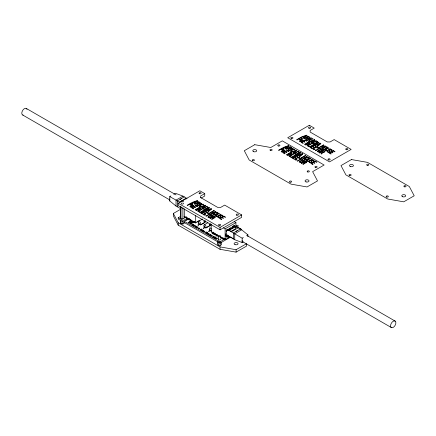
<?xml version="1.0" encoding="UTF-8"?>
<svg xmlns="http://www.w3.org/2000/svg" width="436" height="436" viewBox="0 0 436 436"><rect width="100%" height="100%" fill="white"/><g stroke="black" fill="none" stroke-linecap="round" stroke-linejoin="round"><path stroke-width="0.65" d="M180.826 208.806L176.03 206.037L169.751 200.958L169.751 196.603L170.901 195.938M227.881 229.821L228.17 229.658L227.881 230.617L227.881 229.821L242.16 238.198L242.16 242.547L234.732 239.718L225.734 234.519M247.915 236.606L247.921 234.873L241.642 229.794L234.786 225.837L234.503 226.791L233.129 226.001L233.129 227.93M169.751 200.958L169.789 198.941M241.648 229.407L238.061 227.374M227.385 236.405L227.663 235.762M205.1 220.839L205.585 221.183M225.99 231.979L226.339 232.181L226.339 231.778M210.446 223.881L210.801 224.268M222.84 238.007L223.205 237.914M173.779 194.276L175.506 193.279L182.935 196.113L187.049 198.489M182.935 196.113L176.03 200.102L169.751 196.603M184.308 196.903L177.398 200.892L177.398 206.828M179.741 201.912L186.074 198.255L186.074 199.05M200.669 197.568L217.798 207.46L220.589 207.46L224.665 205.105L241.664 214.921L241.664 217.335L220.049 229.816L178.215 205.661L178.215 203.247L199.83 190.766L204.746 193.606L204.746 196.02L201.247 198.037M204.746 193.606L200.669 195.96L200.669 197.77M173.332 213.487L178.215 222.742L220.049 246.896L236.083 249.714L246.542 243.675L246.542 246.089L236.083 252.128L220.049 249.31L178.215 225.161L173.332 215.902L173.332 213.487L180.886 209.122M230.562 237.108L220.049 243.179L178.215 219.025L178.215 217.738L180.553 216.387M180.477 206.217L180.477 217.619L180.989 218.719L182.891 219.014L184.286 218.207L184.286 208.817M180.477 220.147L180.477 222.627L180.989 223.728L182.891 224.022L184.286 223.216L184.286 221.979M191.251 219.984L190.903 220.185L184.134 216.278M191.851 220.333L191.502 220.529L195.688 222.949L202.511 219.008M194.848 221.575L193.688 222.246C185.295 215.749 192.467 224.502 194.925 221.624M196.81 221.897L199.617 220.273M204.261 224.796L207.923 222.687M178.215 203.247L220.049 227.396L241.664 214.921M213.041 232.143C207.885 233.162 223.434 237.893 212.016 232.824L213.171 232.159M215.706 233.887L215.357 234.088L211.177 231.674L211.177 224.202M223.379 227.854L225.118 228.856L235.925 222.616L235.925 226.644M227.107 229.723L228.224 229.08M229.336 228.437L230.453 227.788M232.404 226.666L234.361 225.537L234.71 225.739L226.339 230.568L225.99 230.366M228.851 230.055L235.184 226.398M229.249 230.279L235.582 226.627L235.582 228.704L230.976 231.363M230.001 236.508L228.431 237.413L228.083 237.211L228.083 236.001L226.339 237.01L226.339 235.396L225.641 235.8L225.641 234.192L226.42 233.729L226.339 233.385M225.924 235.963L227.663 234.96M225.99 236.405L227.385 235.598L227.385 236.808L228.431 236.606L228.431 237.413M240.269 228.998L233.364 232.988L233.364 238.923M224.3 238.59L223.041 239.288L220.131 237.516M220.474 237.042L224.426 239.326L224.426 238.508L225.466 238.307L225.815 239.326L229.935 236.944M227.385 236.808L228.431 236.606M220.011 241.871L225.815 238.508M228.083 237.211L229.652 236.307M241.642 229.794L234.732 233.778L234.732 239.718M217.662 241.62L217.662 244.095L218.174 245.196L220.082 245.49L221.477 244.689L221.477 242.209M242.16 238.198L243.315 237.533M246.771 235.538L247.921 234.873M243.315 241.882L242.16 242.547L242.165 240.509M211.209 231.047L210.217 230.519L209.623 230.797L210.13 230.47L209.22 229.946M220.006 241.904L220.049 243.179M217.782 236.159L218.785 236.83M234.187 221.613L235.925 222.616M234.503 226.001L237.925 227.979L231.592 231.636L228.17 229.658M233.674 225.984L234.786 226.627L234.786 225.837M235.184 227.189L235.582 227.418M247.054 235.604L395.256 321.163A3.755 2.169 -60 0 1 393.686 327.065A3.755 2.169 -60 0 1 390.727 324.706A3.755 2.169 -60 0 1 395.256 321.163M26.155 108.351L176.122 194.93M180.139 202.473L176.03 200.102L176.03 206.037M226.796 229.658L228.17 230.448M226.775 229.974L227.881 230.617M242.988 241.898L391.19 327.458M22.737 115.022L169.762 199.906M204.233 221.706L205.16 222.267L200.587 224.911L199.59 224.387L198.996 224.66L199.508 224.338L198.593 223.81M209.547 224.774L210.474 225.336L205.901 227.979L204.904 227.45L204.31 227.728L204.816 227.407L203.906 226.878M204.108 221.728L205.018 222.256L200.544 224.84L198.718 223.788M209.422 224.796L210.332 225.325L205.857 227.908L204.032 226.851M225.99 235.2L226.339 235.396M226.339 237.01L225.99 236.808L227.385 236.001L227.734 237.01M224.426 238.508L225.815 239.326M209.345 229.919L211.171 230.976M213.515 232.622L215.324 233.669M216.474 234.334L217.624 234.999M222.355 237.729L224.774 239.124L224.774 238.307M185.91 216.899L187.06 217.564M188.21 218.229L190.123 219.33M193.388 221.215L194.592 221.913M215.962 234.437L218.785 236.067M184.395 216.877L187.916 218.943L184.112 216.812M197.77 227.189L198.14 227.069L196.276 227.821L197.77 227.238M178.215 217.738L220.049 241.887M231.254 237.2L233.211 238.852M236.083 249.714L236.083 252.128M234.361 225.537L234.361 226.611M228.36 235.364L228.36 236.568M226.339 230.568L226.339 232.181M225.99 233.723L225.99 235.734M225.466 238.307L225.466 238.721M225.118 228.856L225.118 238.912M220.082 242.394L220.082 245.49M220.049 227.396L220.049 229.816M220.049 246.896L220.049 249.31M218.583 236.165L218.583 239.964M218.174 241.479L218.174 245.196M195.688 215.477L195.688 222.949M182.891 207.607L182.891 219.014M182.891 221.543L182.891 224.022M180.989 206.642L180.989 218.719M180.989 220.627L180.989 223.728M178.215 222.742L178.215 225.161M183.333 203.105A1.085 0.627 0 0 1 183.033 203.923A1.085 0.627 0 0 1 181.594 203.841A1.085 0.627 0 0 1 181.578 203.007M182.046 223.51A1.085 0.627 0 0 1 181.85 223.461M187.949 218.218A1.602 0.926 0 0 1 186.406 216.888M189.578 219.095A0.774 0.447 0 0 1 189.208 219.82A0.774 0.447 0 0 1 188.227 219.324A0.774 0.447 0 0 1 189.426 219.019M220.393 238.966A1.085 0.627 0 0 1 220.376 239.805A1.085 0.627 0 0 1 218.937 239.887A1.085 0.627 0 0 1 218.638 239.07M221.297 237.031A1.602 0.926 0 0 1 220.376 237.119M211.324 230.333A1.477 0.856 60 0 1 209.743 229.739A1.477 0.856 60 0 1 209.743 227.892A1.477 0.856 60 0 1 211.324 229.123M204.882 220.867A1.477 0.856 60 0 1 203.874 221.804M210.196 223.935A1.477 0.856 60 0 1 209.187 224.872M180.139 199.486A3.755 2.169 -60 0 1 181.681 198.614M23.168 115.115A3.755 2.169 -60 0 1 22.786 110.254A3.755 2.169 -60 0 1 26.999 109.354M235.99 231.532A3.755 2.169 -60 0 1 237.533 230.622M201.083 229.658C199.366 229.129 201.116 230.573 201.323 229.527C203.241 229.489 200.064 228.328 201.083 229.658M203.775 231.647C204.326 232.595 206.168 230.584 203.781 231.63M210.147 235.326C210.692 236.252 212.545 234.296 210.157 235.309M214.583 237.315L215.095 237.675L214.131 237.647L214.73 237.98L215.368 237.751L215.264 237.179L215.918 237.364L215.28 236.977L214.583 237.315M212.953 215.466L212.506 216.267L209.689 217.755L207.879 217.117L208.326 216.316L211.138 214.828L212.953 215.466M304.306 160.426L303.859 161.227L301.042 162.715L299.232 162.078L299.679 161.276L302.491 159.789L304.306 160.426M322.438 149.957L321.997 150.758L319.174 152.246L317.37 151.608L317.811 150.807L320.629 149.319L322.438 149.957M192.794 203.852L192.407 204.517L191.039 205.187L189.175 204.56L187.573 205.481L187.164 205.247L191.29 202.865L192.794 203.852M284.147 148.812L283.76 149.477L282.397 150.153L280.528 149.521L278.931 150.447L278.522 150.207L282.642 147.831L284.147 148.812M302.284 138.343L301.897 139.008L300.529 139.684L298.665 139.051L297.063 139.978L296.654 139.738L300.78 137.362L302.284 138.343M197.933 225.052L198.723 225.063L197.933 225.052M203.247 228.121L204.037 228.132L203.247 228.121M208.561 231.184L209.345 231.2L208.561 231.184M219.788 215.706L220.093 217.155A2.572 1.488 0 0 1 219.373 217.559L218.251 217.259L218.676 216.616L218.267 216.381C216.229 217.608 220.207 218.719 220.758 217.101C218.872 215.319 223.232 214.654 221.739 216.212L222.142 216.447C224.262 215.302 220.273 214.081 219.788 215.706M311.141 160.666L311.451 162.121A2.572 1.488 0 0 1 310.726 162.524L309.604 162.219L310.029 161.576L309.62 161.342C307.582 162.568 311.56 163.685 312.111 162.067C310.225 160.279 314.585 159.614 313.092 161.173L313.5 161.407C315.62 160.263 311.626 159.042 311.141 160.666M329.273 150.197L329.583 151.646A2.572 1.488 0 0 1 328.858 152.055L327.736 151.75L328.161 151.107L327.758 150.872C325.719 152.099 329.698 153.216 330.248 151.597C328.363 149.81 332.717 149.145 331.224 150.703L331.633 150.938C333.753 149.793 329.758 148.572 329.273 150.197M203.454 214.141L203.421 214.539C204.179 216.082 207.313 214.092 204.789 214.817L203.977 214.349L206.413 212.773L207.629 212.708L207.814 213.16C206.86 213.58 208.136 213.994 208.386 213.248L208.026 212.479L206.691 212.272L203.454 214.141M211.149 235.952L212.381 235.723L211.602 235.789L211.716 235.336L211.149 235.952M294.807 159.102L294.774 159.5C295.532 161.042 298.665 159.053 296.142 159.778L295.33 159.309L297.772 157.734L298.982 157.669L299.167 158.126C298.213 158.541 299.494 158.955 299.739 158.208L299.379 157.44L298.05 157.233L294.807 159.102M312.944 148.632L312.906 149.03C313.664 150.573 316.803 148.583 314.274 149.308L313.462 148.84L315.904 147.264L317.119 147.199L317.299 147.651C316.351 148.071 317.626 148.485 317.871 147.739L317.512 146.97L316.182 146.763L312.944 148.632M202.484 231.287C205.465 231.342 203.427 230.595 202.484 231.287M192.772 225.227C193.813 226.502 194.423 223.935 192.772 225.227M193.41 224.469L192.265 224.529C190.565 225.417 193.17 223.107 193.41 224.469M207.204 232.432L206.065 232.497C204.391 233.396 206.953 231.064 207.204 232.432M207.214 233.565C208.255 234.835 208.871 232.29 207.214 233.565M213.585 237.304L213.978 237.397L213.585 237.304M215.079 238.165L215.471 238.258L215.101 238.138M217.313 238.269L215.984 238.557L216.3 238.928L215.477 238.454L216.986 238.307L216.588 237.871L217.313 238.269M200.38 202.887L199.465 203.732L198.129 203.955L196.843 205.383L196.364 205.105L197.617 203.781L196.865 203.356L195.099 204.375L194.685 204.141L196.838 202.898C197.884 204.648 201.448 202.74 198.484 201.95L198.865 201.726L200.38 202.887M291.738 147.848L290.817 148.692L289.482 148.916L288.196 150.344L287.716 150.066L288.97 148.747L288.223 148.322L286.457 149.341L286.043 149.101L288.191 147.859C289.237 149.608 292.801 147.7 289.836 146.91L290.218 146.687L291.738 147.848M309.871 137.378L308.955 138.223L307.614 138.446L306.328 139.874L305.849 139.596L307.102 138.272L306.355 137.852L304.59 138.871L304.175 138.632L306.328 137.389C307.375 139.139 310.933 137.231 307.969 136.441L308.356 136.217L309.871 137.378M215.291 215.591C216.31 218.027 219.706 215.035 220.899 214.398L220.485 214.158C217.466 217.52 212.621 216.027 219.412 213.536L218.997 213.302L215.291 215.591M306.644 160.552C307.663 162.988 311.059 159.996 312.252 159.358L311.838 159.124C308.819 162.486 303.979 160.988 310.764 158.502L310.35 158.263L306.644 160.552M324.782 150.082C325.801 152.518 329.196 149.526 330.384 148.889L329.97 148.649C326.951 152.017 322.111 150.518 328.897 148.033L328.488 147.793L324.782 150.082M212.882 214.087C213.596 214.953 215.815 211.498 217.362 212.801L217.853 212.626C216.196 211.346 214.18 213.111 212.882 214.087M304.241 159.047C304.949 159.914 307.167 156.459 308.715 157.767L309.206 157.587C307.549 156.306 305.532 158.072 304.241 159.047M322.373 148.578C323.087 149.444 325.3 145.989 326.853 147.297L327.343 147.117C325.687 145.837 323.665 147.602 322.373 148.578M218.071 213.062L215.068 215.046L213.128 214.768L214.67 214.785L218.071 213.062M309.424 158.028L306.421 160.007L304.481 159.729L306.023 159.75L309.424 158.028M327.556 147.553L324.553 149.537L322.613 149.259L324.161 149.281L327.556 147.553M214.174 236.35L213.193 236.944C213.967 237.675 211.722 236.356 212.986 236.824C213.624 236.568 213.106 235.99 214.174 236.35M197.197 227.009L196.478 227.483L196.87 226.96L195.857 227.156L196.669 226.655L197.197 227.009M201.29 230.192L201.808 230.562L202.62 230.055L201.612 230.257L201.999 229.734L201.29 230.192M208.163 234.159C209.345 234.83 209.678 232.53 208.163 234.159M193.666 205.797L191.502 207.236L190.636 207.236L189.824 206.571L191.987 205.133L192.848 205.133L193.666 205.797M285.019 150.758L282.86 152.197L281.988 152.197L281.176 151.537L283.34 150.093L284.201 150.098L285.019 150.758M303.151 140.288L300.993 141.727L300.126 141.727L299.314 141.068L301.472 139.624L302.339 139.629L303.151 140.288M208.223 207.351L204.691 209.509L202.473 208.626L202.854 208.403C204.053 210.544 210.163 207.296 206.261 206.435L206.648 206.217L208.223 207.351M299.576 152.311L296.044 154.475L293.826 153.586L294.213 153.363C295.406 155.505 301.516 152.257 297.614 151.401L298.001 151.178L299.576 152.311M317.713 141.842L314.176 144.005L311.958 143.117L312.345 142.894C313.538 145.035 319.653 141.787 315.751 140.932L316.133 140.708L317.713 141.842M191.181 222.256C187.883 226.785 196.445 220.027 191.006 223.434C194.342 218.943 185.774 225.635 191.181 222.256M193.115 224.453L192.478 224.409L193.115 224.453M193.094 225.205L193.715 225.172L193.094 225.205M203.203 231.042L203.852 230.998L203.203 231.042M204.762 231.543L204.402 231.44L204.762 231.543M206.909 232.421L206.272 232.377L206.909 232.421M207.536 233.543L208.157 233.538L207.536 233.543M211.133 235.222L210.779 235.124L211.133 235.222M188.303 222.469L190.728 221.297L188.303 222.469M193.639 225.799L194.342 226.208L193.971 225.848L194.739 225.804L194.805 225.363C196.467 226.202 193.867 224.088 193.639 225.799M195.383 226.807L196.674 226.202L195.399 226.796M198.516 228.159L198.832 228.437L198.56 228.737L199.584 228.682L199.247 228.437L199.563 228.159L198.516 228.159M202.151 230.715C203.34 231.151 203.77 229.641 202.151 230.715M206.484 233.216C207.601 233.614 208.255 232.197 206.506 233.206M209.476 234.944C210.621 235.347 211.16 233.909 209.493 234.933M201.187 204.882L199.601 206.975L199.11 206.691L200.484 204.996L197.764 205.912L197.35 205.672L201.525 203.263L201.939 203.503L199.639 204.833L203.181 204.217L203.645 204.484L201.187 204.882M292.54 149.848L290.954 151.935L290.469 151.652L291.837 149.962L289.117 150.872L288.703 150.633L292.878 148.224L293.292 148.463L290.992 149.793L294.534 149.183L294.998 149.45L292.54 149.848M310.677 139.378L309.091 141.466L308.601 141.182L309.969 139.493L307.249 140.403L306.84 140.163L311.015 137.754L311.424 137.994L309.124 139.324L312.672 138.713L313.13 138.98L310.677 139.378M200.62 208.25L198.647 210.822L201.857 208.969L202.26 209.198L198.14 211.58L197.748 211.356L199.726 208.79L196.516 210.643L196.113 210.408L200.233 208.032L200.62 208.25M291.973 153.216L290 155.783L293.21 153.93L293.613 154.164L289.493 156.54L289.106 156.317L291.079 153.75L287.869 155.603L287.466 155.374L291.591 152.992L291.973 153.216M310.105 142.746L308.138 145.313L311.348 143.46L311.751 143.695L307.625 146.071L307.238 145.847L309.217 143.28L306.007 145.134L305.603 144.905L309.724 142.523L310.105 142.746M208.713 216.561L208.419 216.921L209.324 217.444L212.414 215.662L211.504 215.139L208.713 216.561M300.066 161.522L299.772 161.881L300.682 162.405L303.767 160.622L302.857 160.099L300.066 161.522M318.204 151.052L317.909 151.412L318.814 151.935L321.899 150.153L320.994 149.63L318.204 151.052M214.921 217.133L213.613 217.886L212.419 217.373L214.043 216.441L214.921 217.133M306.274 162.094L304.966 162.846L303.778 162.339L305.396 161.402L306.274 162.094M324.411 151.624L323.103 152.377L321.91 151.87L323.534 150.932L324.411 151.624M193.083 205.781L191.508 206.828L190.401 206.588L191.982 205.541L193.083 205.781M284.435 150.747L282.86 151.788L281.754 151.548L283.335 150.507L284.435 150.747M302.568 140.278L300.998 141.319L299.892 141.079L301.472 140.038L302.568 140.278M213.259 218.174L212.016 219.597L211.542 219.319L212.795 217.995L212.043 217.597L210.294 218.605L209.89 218.365L214.016 215.984L215.444 216.937L214.61 217.962L213.259 218.174M304.611 163.135L303.369 164.557L302.895 164.285L304.154 162.96L303.396 162.557L301.652 163.565L301.243 163.331L305.369 160.944L306.797 161.898L305.963 162.928L304.611 163.135M322.749 152.665L321.506 154.088L321.032 153.815L322.286 152.491L321.528 152.088L319.784 153.096L319.375 152.856L323.501 150.475L324.934 151.428L324.095 152.458L322.776 152.676M192.254 204.01L190.745 204.882L189.556 204.342L191.317 203.323L192.254 204.01M283.607 148.97L282.097 149.842L280.909 149.303L282.675 148.284L283.607 148.97M301.745 138.501L300.23 139.373L299.042 138.833L300.807 137.814L301.745 138.501M197.432 201.045L194.32 203.923L193.862 203.656L194.669 202.953L193.78 202.44L194.974 202.685L197.432 201.045M205.274 205.579L202.162 208.457L201.705 208.19L202.511 207.487L201.628 206.975L202.816 207.22L205.274 205.579M211.329 209.073L208.217 211.945L207.759 211.683L208.566 210.98L207.683 210.468L208.871 210.713L211.329 209.073M288.785 146.011L285.673 148.883L285.215 148.621L286.021 147.918L285.139 147.406L286.327 147.646L288.785 146.011M306.917 135.542L303.805 138.414L303.347 138.152L304.154 137.444L303.271 136.937L304.464 137.177L306.917 135.542M296.633 150.54L293.521 153.418L293.057 153.15L293.864 152.447L292.981 151.935L294.175 152.18L296.633 150.54M314.765 140.07L311.653 142.948L311.195 142.681L312.002 141.978L311.113 141.466L312.307 141.711L314.765 140.07M302.682 154.033L299.57 156.911L299.112 156.644L299.919 155.941L299.036 155.429L300.224 155.674L302.682 154.033M320.82 143.564L317.708 146.441L317.245 146.174L318.057 145.471L317.168 144.959L318.362 145.204L320.82 143.564M187.644 219.33C185.801 219.188 187.812 218.283 187.644 219.33M254.755 144.687L244.296 150.725L249.174 159.985L291.008 184.134L307.042 186.951L317.501 180.913L312.623 171.653L324.128 165.015L282.294 140.861L270.789 147.504L254.755 144.687M309.315 125.257L287.706 137.738L329.534 161.892L351.149 149.412L334.156 139.602L330.079 141.951L327.289 141.951L310.154 132.059L310.154 130.451L314.231 128.097L309.315 125.257M289.624 147.03L288.605 147.624L289.019 147.859L290.038 147.27L289.624 147.03M307.762 136.561L306.737 137.155L307.151 137.389L308.17 136.8L307.762 136.561M287.128 150.42L283.002 152.802L284.773 153.821L285.155 153.603L283.792 152.818L285.269 151.962L286.49 152.665L286.872 152.447L285.651 151.744L287.155 150.872L288.518 151.657L288.899 151.439L287.128 150.42M305.265 139.951L301.14 142.332L302.911 143.351L303.287 143.133L301.93 142.349L303.407 141.493L304.628 142.196L305.004 141.978L303.788 141.275L305.293 140.403L306.655 141.188L307.031 140.97L305.265 139.951M198.271 202.07L197.252 202.658L197.666 202.898L198.685 202.309L198.271 202.07M195.775 205.454L191.649 207.836L193.421 208.86L193.802 208.642L192.44 207.852L193.916 207.002L195.137 207.705L195.519 207.487L194.298 206.778L195.802 205.912L197.165 206.697L197.546 206.479L195.775 205.454M290.556 152.393L286.43 154.775L286.839 155.014L290.959 152.633L290.556 152.393M308.688 141.923L304.562 144.305L304.971 144.545L309.097 142.163L308.688 141.923M199.198 207.432L195.077 209.814L195.481 210.048L199.606 207.667L199.198 207.432M297.412 151.515L294.622 153.129L295.036 153.368L297.826 151.755L297.412 151.515M315.544 141.046L312.754 142.659L313.168 142.899L315.958 141.286L315.544 141.046M206.054 206.555L203.269 208.168L203.677 208.408L206.468 206.795L206.054 206.555M295.205 155.08L291.967 156.949L290.943 156.987L290.654 156.48L290.125 156.47L290.163 156.856C291.891 158.568 294.033 155.875 295.613 155.314L295.205 155.08M313.342 144.61L310.105 146.48L309.075 146.518L308.792 146.011L308.257 146L308.301 146.387C310.023 148.098 312.165 145.401 313.746 144.845L313.342 144.61M300.529 152.644L296.355 155.053L296.769 155.292L300.944 152.883L300.529 152.644M318.667 142.174L314.492 144.583L314.901 144.823L319.081 142.414L318.667 142.174M296.18 155.647L292.055 158.028L293.826 159.047L294.207 158.829L292.845 158.045L294.322 157.189L295.543 157.892L295.924 157.674L294.703 156.971L296.208 156.099L297.57 156.884L297.952 156.666L296.18 155.647M314.318 145.177L310.192 147.553L311.963 148.578L312.34 148.36L310.977 147.57L312.459 146.719L313.675 147.423L314.056 147.205L312.835 146.501L314.345 145.629L315.708 146.414L316.084 146.196L314.318 145.177M203.852 210.119L200.615 211.989L199.59 212.021L199.301 211.52L198.772 211.509L198.811 211.891C200.538 213.607 202.68 210.91 204.261 210.354L203.852 210.119M209.176 207.683L205.002 210.092L205.416 210.332L209.591 207.918L209.176 207.683M204.827 210.681L200.702 213.062L202.473 214.087L202.854 213.863L201.492 213.079L202.969 212.228L204.19 212.931L204.571 212.714L203.35 212.005L204.855 211.138L206.217 211.923L206.599 211.705L204.827 210.681M300.524 158.148L300.142 158.372L300.938 158.829L297.194 160.993L297.603 161.227L301.347 159.064L302.143 159.527L302.524 159.304L300.524 158.148M305.304 155.401L301.129 157.81L301.543 158.05L303.407 156.971L304.502 157.603L302.639 158.682L303.053 158.922L307.227 156.508L306.819 156.273L304.889 157.385L303.794 156.753L305.718 155.636L305.304 155.401M318.656 147.679L318.275 147.902L319.07 148.36L315.326 150.524L315.735 150.758L319.479 148.594L320.28 149.058L320.656 148.834L318.656 147.679M323.441 144.932L319.266 147.341L319.681 147.581L321.545 146.501L322.64 147.134L320.776 148.213L321.19 148.453L325.365 146.038L324.951 145.804L323.022 146.916L321.926 146.278L323.855 145.166L323.441 144.932M209.166 213.188L208.79 213.406L209.585 213.869L205.841 216.027L206.25 216.267L209.994 214.103L210.79 214.561L211.171 214.343L209.166 213.188M213.951 210.435L209.776 212.85L210.19 213.084L212.054 212.01L213.15 212.643L211.286 213.722L211.7 213.956L215.875 211.547L215.46 211.307L213.536 212.419L212.436 211.787L214.365 210.675L213.951 210.435M315.119 161.064L310.944 163.473L312.732 164.508L313.119 164.285L311.74 163.489L313.239 162.628L314.47 163.342L314.857 163.119L313.62 162.405L315.146 161.527L316.525 162.323L316.907 162.099L315.119 161.064M333.251 150.594L329.076 153.003L330.87 154.039L331.251 153.815L329.878 153.02L331.371 152.159L332.608 152.873L332.99 152.649L331.758 151.935L333.278 151.058L334.657 151.853L335.044 151.63L333.251 150.594M223.761 216.103L219.586 218.512L221.379 219.548L221.766 219.324L220.387 218.529L221.88 217.668L223.118 218.376L223.505 218.158L222.267 217.444L223.793 216.561L225.172 217.357L225.554 217.139L223.761 216.103M351.449 159.554L340.99 165.593L345.873 174.852L387.708 199.007L403.741 201.824L414.2 195.786L409.317 186.526L367.488 162.372L351.449 159.554M306.862 135.356L301.837 137.28L301.38 137.013L306.519 135.16L306.862 135.356M288.73 145.826L283.705 147.75L283.242 147.482L288.381 145.629L288.73 145.826M314.705 139.891L309.685 141.809L309.222 141.547L314.361 139.694L314.705 139.891M296.573 150.36L291.548 152.278L291.09 152.017L296.229 150.164L296.573 150.36M320.76 143.384L315.735 145.302L315.277 145.035L320.416 143.182L320.76 143.384M302.628 153.854L297.603 155.772L297.145 155.505L302.284 153.652L302.628 153.854M197.372 200.865L192.347 202.784L191.889 202.522L197.028 200.669L197.372 200.865M205.22 205.4L200.195 207.318L199.737 207.051L204.876 205.198L205.22 205.4M211.275 208.893L206.25 210.811L205.787 210.544L210.926 208.691L211.275 208.893M187.524 218.959L187.033 218.959L187.524 219.248L187.524 218.959M291.341 138.457A1.085 0.627 0 0 0 292.965 137.912A1.085 0.627 0 0 0 291.341 137.373A1.085 0.627 0 0 0 291.341 138.457M346.238 149.701A1.085 0.627 0 0 0 347.868 149.161A1.085 0.627 0 0 0 346.238 148.616A1.085 0.627 0 0 0 346.238 149.701M328.531 159.925A1.085 0.627 0 0 0 330.156 159.385A1.085 0.627 0 0 0 328.531 158.84A1.085 0.627 0 0 0 328.531 159.925M309.048 128.233A1.085 0.627 0 0 0 310.677 127.688A1.085 0.627 0 0 0 309.048 127.143A1.085 0.627 0 0 0 309.048 128.233M349.509 175.572A1.085 0.627 0 0 0 351.138 175.027A1.085 0.627 0 0 0 349.509 174.487A1.085 0.627 0 0 0 349.509 175.572M404.406 186.815A1.085 0.627 0 0 0 406.036 186.276A1.085 0.627 0 0 0 404.406 185.731A1.085 0.627 0 0 0 404.406 186.815M386.699 197.039A1.085 0.627 0 0 0 388.329 196.5A1.085 0.627 0 0 0 386.699 195.955A1.085 0.627 0 0 0 386.699 197.039M367.221 165.342A1.085 0.627 0 0 0 368.845 164.803A1.085 0.627 0 0 0 367.221 164.258A1.085 0.627 0 0 0 367.221 165.342M402.346 196.592A1.973 1.139 0 0 0 405.649 196.08A1.973 1.139 0 0 0 403.229 194.685A1.973 1.139 0 0 0 402.346 196.592M350.462 166.579A1.973 1.139 0 0 0 353.422 165.593A1.973 1.139 0 0 0 350.462 164.606A1.973 1.139 0 0 0 350.462 166.579M252.815 160.699A1.085 0.627 0 0 0 254.439 160.159A1.085 0.627 0 0 0 252.815 159.614A1.085 0.627 0 0 0 252.815 160.699M307.712 171.948A1.085 0.627 0 0 0 309.337 171.403A1.085 0.627 0 0 0 307.712 170.863A1.085 0.627 0 0 0 307.712 171.948M290 182.172A1.085 0.627 0 0 0 291.63 181.627A1.085 0.627 0 0 0 290 181.087A1.085 0.627 0 0 0 290 182.172M270.522 150.475A1.085 0.627 0 0 0 272.146 149.93A1.085 0.627 0 0 0 270.522 149.39A1.085 0.627 0 0 0 270.522 150.475M306.056 181.899A1.973 1.139 0 0 0 309.015 180.913A1.973 1.139 0 0 0 306.056 179.926A1.973 1.139 0 0 0 306.056 181.899M253.768 151.712A1.973 1.139 0 0 0 256.722 150.725A1.973 1.139 0 0 0 253.768 149.739A1.973 1.139 0 0 0 253.768 151.712M278.288 145.989A1.085 0.627 0 0 0 279.917 145.45A1.085 0.627 0 0 0 278.288 144.905A1.085 0.627 0 0 0 278.288 145.989M315.419 167.44A1.085 0.627 0 0 0 317.103 166.961A1.085 0.627 0 0 0 315.544 166.356A1.085 0.627 0 0 0 315.419 167.44M236.753 215.21A1.085 0.627 0 0 0 238.378 214.665A1.085 0.627 0 0 0 236.753 214.125A1.085 0.627 0 0 0 236.753 215.21M219.041 225.434A1.085 0.627 0 0 0 220.671 224.894A1.085 0.627 0 0 0 219.041 224.349A1.085 0.627 0 0 0 219.041 225.434M199.563 193.737A1.085 0.627 0 0 0 201.187 193.197A1.085 0.627 0 0 0 199.563 192.652A1.085 0.627 0 0 0 199.563 193.737M236.797 226.426A0.986 0.567 0 0 0 238.274 225.935A0.986 0.567 0 0 0 236.797 225.445A0.986 0.567 0 0 0 236.797 226.426M181.681 201.732A0.986 0.567 0 0 0 183.333 201.476A0.986 0.567 0 0 0 182.128 200.778A0.986 0.567 0 0 0 181.681 201.732M219.079 236.655A0.986 0.567 0 0 0 220.556 236.165A0.986 0.567 0 0 0 219.079 235.674A0.986 0.567 0 0 0 219.079 236.655M235.097 244.661A1.973 1.139 0 0 0 238.056 243.675A1.973 1.139 0 0 0 235.097 242.689A1.973 1.139 0 0 0 235.097 244.661M216.523 235.909A0.774 0.447 0 0 0 217.728 235.565A0.774 0.447 0 0 0 216.61 235.135A0.774 0.447 0 0 0 216.523 235.909M185.071 220.567A1.232 0.714 0 0 0 186.984 220.022A1.232 0.714 0 0 0 185.207 219.335A1.232 0.714 0 0 0 185.071 220.567M198.642 222.409A1.477 0.856 60 0 0 200.211 224.36A1.477 0.856 60 0 0 200.211 222.267A1.477 0.856 60 0 0 198.642 222.409M203.955 225.477A1.477 0.856 60 0 0 205.525 227.429A1.477 0.856 60 0 0 205.525 225.336A1.477 0.856 60 0 0 203.955 225.477"/></g></svg>
